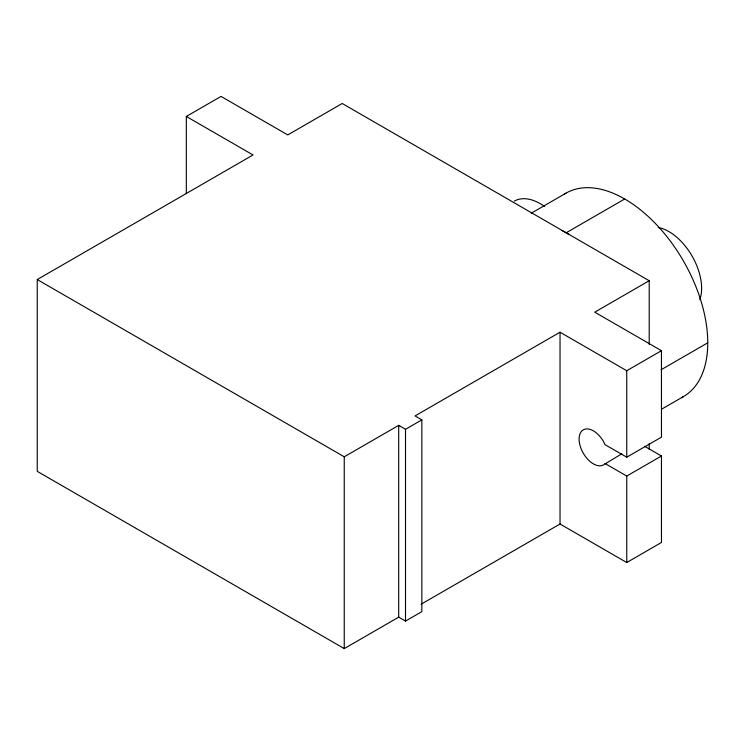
<?xml version="1.0" encoding="UTF-8"?>
<svg xmlns="http://www.w3.org/2000/svg" width="745" height="745" viewBox="0 0 745 745"><rect width="100%" height="100%" fill="white"/><g stroke="black" fill="none" stroke-linecap="round" stroke-linejoin="round"><path stroke-width="1.12" d="M621.851 453.761L603.497 464.871A20.217 11.669 60 0 1 583.279 453.202A20.217 11.669 60 0 1 583.279 429.856A20.217 11.669 60 0 1 603.497 441.534L604.987 444.635L626.75 457.188L661.458 437.147L661.458 350.69L594.752 312.174L649.212 280.735L649.212 344.274M186.325 193.7L186.325 116.453L221.042 96.412L287.747 134.929L342.206 103.49L649.212 280.735M661.458 350.69L626.75 370.731L560.035 332.214L415.049 415.924L421.847 419.854L421.847 611.645L405.513 621.079L398.705 617.149L344.246 648.588L37.25 471.343L37.25 279.552L253.039 154.969L186.325 116.453M531.25 213.219L565.976 193.169M566.163 232.785L624.701 198.99M37.25 279.552L344.246 456.797L398.705 425.358L405.513 429.288L421.847 419.854M661.113 369.753L707.75 342.83M661.597 409.191L683.426 396.591M604.987 463.492L626.75 476.055L661.458 456.014L661.458 542.472L626.75 562.522L560.035 524.005L421.083 604.223M644.649 446.311L661.458 456.014M649.212 443.638L649.212 449.412M626.75 370.731L626.75 457.188M626.75 476.055L626.75 562.522M560.035 332.214L560.035 524.005M405.513 429.288L405.513 621.079M398.705 425.358L398.705 617.149M344.246 456.797L344.246 648.588M562.047 230.531A117.449 67.804 60 0 1 568.975 234.461M564.105 194.324A117.449 67.804 60 0 1 683.426 260.974A117.449 67.804 60 0 1 681.489 397.644M514.301 201.131A51.982 30.014 60 0 1 544.66 206.523M658.17 227.495A46.209 26.68 60 0 1 692.049 256.001A46.209 26.68 60 0 1 699.797 299.592"/></g></svg>
